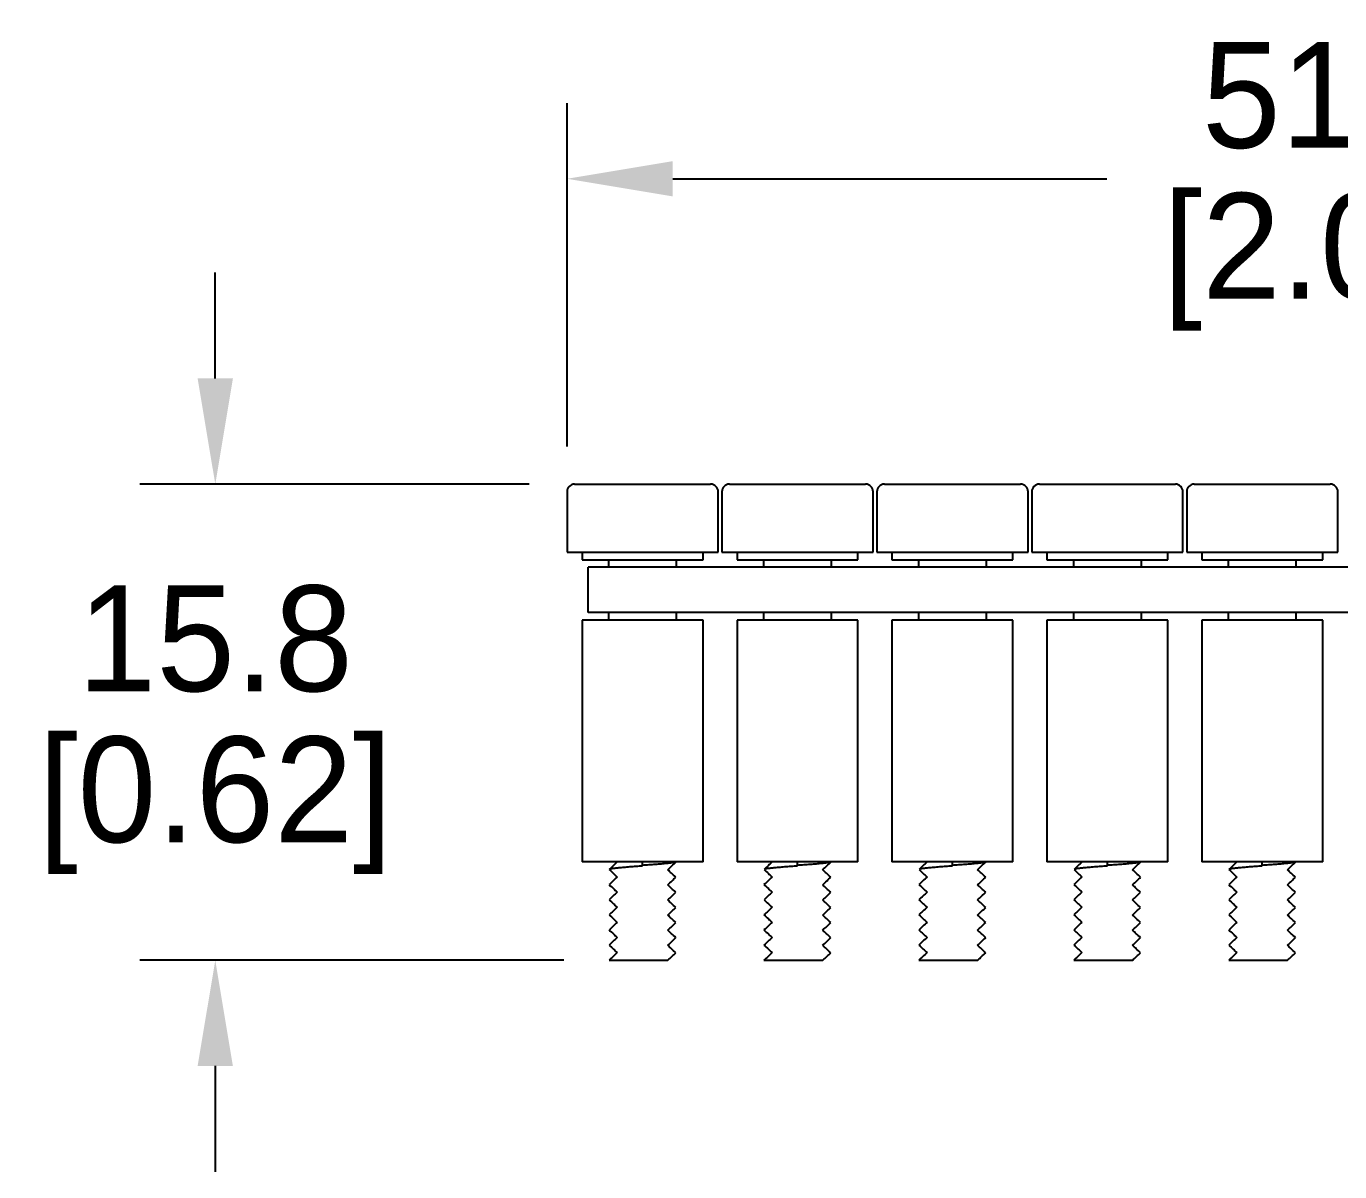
# Model space of a CAD drawing. Header units: millimetres. Extents: x 0 to 279, y 0 to 216.
# Drawn here: x 88.28 to 131.74, y 84.52 to 122.43 of the extents above; entities that cross this region are included whole.
import ezdxf

# ---------------------------------------------------------------- set-up
doc = ezdxf.new("R2010")
doc.units = ezdxf.units.MM
doc.header["$LTSCALE"] = 10
doc.header["$MEASUREMENT"] = 0
doc.layers.add('DIMENSION', color=140, linetype='Continuous')
doc.dimstyles.get("Standard").update_dxf_attribs({"dimtxt": 3.5, "dimasz": 3.5, "dimexe": 2.5, "dimexo": 1.5, "dimgap": 1, "dimtad": 0, "dimtih": 1, "dimtoh": 1, "dimdec": 1, "dimzin": 0, "dimdsep": 46, "dimtxsty": 'Standard', "dimcen": 0.09, "dimadec": 0, "dimazin": 0, "dimtfac": 1, "dimtdec": 1, "dimtofl": 0, "dimtmove": 0, "dimatfit": 3, "dimfxl": 1, "dimtolj": 1, "dimtzin": 0, "dimarcsym": 0})

# ---------------------------------------------------------------- blocks, each defined once
blk = doc.blocks.new('*D1')
at = {"layer": 'DEFPOINTS', "color": 0}
for p in [(106.175, 117.381), (106.175, 107.025), (157.3, 107.025)]:
    blk.add_point(p, dxfattribs=at)
at = {"layer": 'DIMENSION', "color": 0, "lineweight": -2}
for p, q in [((106.175, 108.525), (106.175, 119.881)), ((157.3, 108.525), (157.3, 119.881)), ((109.675, 117.381), (124.03, 117.381)), ((153.8, 117.381), (139.446, 117.381))]:
    blk.add_line(p, q, dxfattribs=at)
at = {"layer": 'DIMENSION', "color": 0}
for points in [[(109.675, 117.965), (109.675, 116.798), (106.175, 117.381)], [(153.8, 117.965), (153.8, 116.798), (157.3, 117.381)]]:
    blk.add_solid(points, dxfattribs=at)
at = {"layer": 'DIMENSION', "color": 0, "char_height": 3.5, "attachment_point": 5}
for s, insert in [('\\A1;51.1', (131.738, 120.131)), ('\\A1;[2.01]', (131.738, 114.631))]:
    blk.add_mtext(s, dxfattribs=dict(at, insert=insert))
blk = doc.blocks.new('*D2')
at = {"layer": 'DEFPOINTS', "color": 0}
for p in [(106.425, 107.275), (94.538, 91.523), (107.566, 91.523)]:
    blk.add_point(p, dxfattribs=at)
at = {"layer": 'DIMENSION', "color": 0, "lineweight": -2}
for p, q in [((94.538, 110.775), (94.538, 114.275)), ((104.925, 107.275), (92.038, 107.275)), ((106.066, 91.523), (92.038, 91.523)), ((94.538, 88.023), (94.538, 84.523))]:
    blk.add_line(p, q, dxfattribs=at)
at = {"layer": 'DIMENSION', "color": 0}
for points in [[(93.954, 110.775), (95.121, 110.775), (94.538, 107.275)], [(93.954, 88.023), (95.121, 88.023), (94.538, 91.523)]]:
    blk.add_solid(points, dxfattribs=at)
at = {"layer": 'DIMENSION', "color": 0, "char_height": 3.5, "attachment_point": 5}
for s, insert in [('\\A1;15.8', (94.538, 102.149)), ('\\A1;[0.62]', (94.538, 96.649))]:
    blk.add_mtext(s, dxfattribs=dict(at, insert=insert))

msp = doc.modelspace()

# ---------------------------------------------------------------- linework, layer by layer
for p, q in [((106.175, 107.025), (106.175, 105.025)), ((106.425, 107.275), (108.675, 107.275)), ((108.675, 107.275), (110.925, 107.275)), ((111.175, 105.025), (111.175, 107.025)), ((111.3, 107.025), (111.3, 105.025)), ((111.55, 107.275), (113.8, 107.275)), ((113.8, 107.275), (116.05, 107.275)), ((116.3, 105.025), (116.3, 107.025)), ((116.425, 107.025), (116.425, 105.025)), ((116.675, 107.275), (118.925, 107.275)), ((118.925, 107.275), (121.175, 107.275)), ((121.425, 105.025), (121.425, 107.025)), ((121.55, 107.025), (121.55, 105.025)), ((121.8, 107.275), (124.05, 107.275)), ((124.05, 107.275), (126.3, 107.275)), ((126.55, 105.025), (126.55, 107.025)), ((126.675, 107.025), (126.675, 105.025)), ((126.925, 107.275), (129.175, 107.275)), ((129.175, 107.275), (131.425, 107.275)), ((131.675, 105.025), (131.675, 107.025)), ((106.175, 105.025), (108.675, 105.025)), ((106.675, 105.025), (106.675, 104.775)), ((106.675, 104.775), (108.675, 104.775)), ((107.55, 104.775), (107.55, 104.525)), ((108.675, 105.025), (111.175, 105.025)), ((108.675, 104.775), (110.675, 104.775)), ((109.8, 104.525), (109.8, 104.775)), ((110.675, 104.775), (110.675, 105.025)), ((111.3, 105.025), (113.8, 105.025)), ((111.8, 105.025), (111.8, 104.775)), ((111.8, 104.775), (113.8, 104.775)), ((112.675, 104.775), (112.675, 104.525)), ((113.8, 105.025), (116.3, 105.025)), ((113.8, 104.775), (115.8, 104.775)), ((114.925, 104.525), (114.925, 104.775)), ((115.8, 104.775), (115.8, 105.025)), ((116.425, 105.025), (118.925, 105.025)), ((116.925, 105.025), (116.925, 104.775)), ((116.925, 104.775), (118.925, 104.775)), ((117.8, 104.775), (117.8, 104.525)), ((118.925, 105.025), (121.425, 105.025)), ((118.925, 104.775), (120.925, 104.775)), ((120.05, 104.525), (120.05, 104.775)), ((120.925, 104.775), (120.925, 105.025)), ((121.55, 105.025), (124.05, 105.025)), ((122.05, 105.025), (122.05, 104.775)), ((122.05, 104.775), (124.05, 104.775)), ((122.925, 104.775), (122.925, 104.525)), ((124.05, 105.025), (126.55, 105.025)), ((124.05, 104.775), (126.05, 104.775)), ((125.175, 104.525), (125.175, 104.775)), ((126.05, 104.775), (126.05, 105.025)), ((126.675, 105.025), (129.175, 105.025)), ((127.175, 105.025), (127.175, 104.775)), ((127.175, 104.775), (129.175, 104.775)), ((128.05, 104.775), (128.05, 104.525)), ((129.175, 105.025), (131.675, 105.025)), ((129.175, 104.775), (131.175, 104.775)), ((130.3, 104.525), (130.3, 104.775)), ((131.175, 104.775), (131.175, 105.025)), ((106.875, 103.025), (106.875, 104.525)), ((156.625, 104.525), (106.875, 104.525)), ((156.625, 103.025), (106.875, 103.025)), ((107.55, 103.025), (107.55, 102.775)), ((109.8, 102.775), (109.8, 103.025)), ((112.675, 103.025), (112.675, 102.775)), ((114.925, 102.775), (114.925, 103.025)), ((117.8, 103.025), (117.8, 102.775)), ((120.05, 102.775), (120.05, 103.025)), ((122.925, 103.025), (122.925, 102.775)), ((125.175, 102.775), (125.175, 103.025)), ((128.05, 103.025), (128.05, 102.775)), ((130.3, 102.775), (130.3, 103.025)), ((106.675, 102.775), (106.675, 94.775)), ((110.675, 102.775), (106.675, 102.775)), ((110.675, 94.775), (110.675, 102.775)), ((111.8, 102.775), (111.8, 94.775)), ((115.8, 102.775), (111.8, 102.775)), ((115.8, 94.775), (115.8, 102.775)), ((116.925, 102.775), (116.925, 94.775)), ((120.925, 102.775), (116.925, 102.775)), ((120.925, 94.775), (120.925, 102.775)), ((122.05, 102.775), (122.05, 94.775)), ((126.05, 102.775), (122.05, 102.775)), ((126.05, 94.775), (126.05, 102.775)), ((127.175, 102.775), (127.175, 94.775)), ((131.175, 102.775), (127.175, 102.775)), ((131.175, 94.775), (131.175, 102.775)), ((110.675, 94.775), (106.675, 94.775)), ((115.8, 94.775), (111.8, 94.775)), ((120.925, 94.775), (116.925, 94.775)), ((126.05, 94.775), (122.05, 94.775)), ((131.175, 94.775), (127.175, 94.775)), ((107.566, 91.523), (109.514, 91.523)), ((112.691, 91.523), (114.639, 91.523)), ((117.816, 91.523), (119.764, 91.523)), ((122.941, 91.523), (124.889, 91.523)), ((128.066, 91.523), (130.014, 91.523))]:
    msp.add_line(p, q)
at = {"color": 7}
for p, q in [((108.675, 94.67), (108.675, 94.775)), ((109.775, 94.768), (109.782, 94.775)), ((113.8, 94.67), (113.8, 94.775)), ((114.9, 94.768), (114.907, 94.775)), ((118.925, 94.67), (118.925, 94.775)), ((120.025, 94.768), (120.032, 94.775)), ((124.05, 94.67), (124.05, 94.775)), ((125.15, 94.768), (125.157, 94.775)), ((129.175, 94.67), (129.175, 94.775)), ((130.275, 94.768), (130.282, 94.775)), ((108.675, 94.65), (108.675, 94.67)), ((113.8, 94.65), (113.8, 94.67)), ((118.925, 94.65), (118.925, 94.67)), ((124.05, 94.65), (124.05, 94.67)), ((129.175, 94.65), (129.175, 94.67))]:
    msp.add_line(p, q, dxfattribs=at)
for centre, start, end in [((106.425, 107.025), 90, 180), ((110.925, 107.025), 0, 90), ((111.55, 107.025), 90, 180), ((116.05, 107.025), 0, 90), ((116.675, 107.025), 90, 180), ((121.175, 107.025), 0, 90), ((121.8, 107.025), 90, 180), ((126.3, 107.025), 0, 90), ((126.925, 107.025), 90, 180), ((131.425, 107.025), 0, 90)]:
    msp.add_arc(centre, 0.25, start, end)
for points, knots in [([(107.835, 94.775), (107.793, 94.736), (107.707, 94.655), (107.621, 94.574), (107.572, 94.523)], [0, 0, 0, 0, 0.481298, 1, 1, 1, 1]), ([(108.675, 94.67), (108.747, 94.675), (108.893, 94.685), (109.107, 94.701), (109.305, 94.717), (109.478, 94.734), (109.616, 94.749), (109.715, 94.762), (109.748, 94.771), (109.762, 94.775)], [0, 0, 0, 0, 0.144865, 0.294554, 0.446264, 0.596957, 0.743714, 0.887229, 1, 1, 1, 1]), ([(109.506, 94.516), (109.551, 94.558), (109.64, 94.642), (109.73, 94.726), (109.775, 94.768)], [0, 0, 0, 0, 0.499853, 1, 1, 1, 1]), ([(112.96, 94.775), (112.918, 94.736), (112.832, 94.655), (112.746, 94.574), (112.697, 94.523)], [0, 0, 0, 0, 0.481298, 1, 1, 1, 1]), ([(113.8, 94.67), (113.872, 94.675), (114.018, 94.685), (114.232, 94.701), (114.43, 94.717), (114.603, 94.734), (114.741, 94.749), (114.84, 94.762), (114.873, 94.771), (114.887, 94.775)], [0, 0, 0, 0, 0.144865, 0.294554, 0.446264, 0.596957, 0.743714, 0.887229, 1, 1, 1, 1]), ([(114.631, 94.516), (114.676, 94.558), (114.765, 94.642), (114.855, 94.726), (114.9, 94.768)], [0, 0, 0, 0, 0.499853, 1, 1, 1, 1]), ([(118.085, 94.775), (118.043, 94.736), (117.957, 94.655), (117.871, 94.574), (117.822, 94.523)], [0, 0, 0, 0, 0.481298, 1, 1, 1, 1]), ([(118.925, 94.67), (118.997, 94.675), (119.143, 94.685), (119.357, 94.701), (119.555, 94.717), (119.728, 94.734), (119.866, 94.749), (119.965, 94.762), (119.998, 94.771), (120.012, 94.775)], [0, 0, 0, 0, 0.144865, 0.294554, 0.446264, 0.596957, 0.743714, 0.887229, 1, 1, 1, 1]), ([(119.756, 94.516), (119.801, 94.558), (119.89, 94.642), (119.98, 94.726), (120.025, 94.768)], [0, 0, 0, 0, 0.499853, 1, 1, 1, 1]), ([(123.21, 94.775), (123.168, 94.736), (123.082, 94.655), (122.996, 94.574), (122.947, 94.523)], [0, 0, 0, 0, 0.481298, 1, 1, 1, 1]), ([(124.05, 94.67), (124.122, 94.675), (124.268, 94.685), (124.482, 94.701), (124.68, 94.717), (124.853, 94.734), (124.991, 94.749), (125.09, 94.762), (125.123, 94.771), (125.137, 94.775)], [0, 0, 0, 0, 0.144865, 0.294554, 0.446264, 0.596957, 0.743714, 0.887229, 1, 1, 1, 1]), ([(124.881, 94.516), (124.926, 94.558), (125.015, 94.642), (125.105, 94.726), (125.15, 94.768)], [0, 0, 0, 0, 0.499853, 1, 1, 1, 1]), ([(128.335, 94.775), (128.293, 94.736), (128.207, 94.655), (128.121, 94.574), (128.072, 94.523)], [0, 0, 0, 0, 0.481298, 1, 1, 1, 1]), ([(129.175, 94.67), (129.247, 94.675), (129.393, 94.685), (129.607, 94.701), (129.805, 94.717), (129.978, 94.734), (130.116, 94.749), (130.215, 94.762), (130.248, 94.771), (130.262, 94.775)], [0, 0, 0, 0, 0.144865, 0.294554, 0.446264, 0.596957, 0.743714, 0.887229, 1, 1, 1, 1]), ([(130.006, 94.516), (130.051, 94.558), (130.14, 94.642), (130.23, 94.726), (130.275, 94.768)], [0, 0, 0, 0, 0.499853, 1, 1, 1, 1]), ([(107.572, 94.523), (107.621, 94.476), (107.707, 94.395), (107.793, 94.314), (107.835, 94.275)], [0, 0, 0, 0, 0.518353, 1, 1, 1, 1]), ([(107.581, 94.532), (107.584, 94.535), (107.592, 94.544), (107.652, 94.557), (107.751, 94.571), (107.888, 94.586), (108.057, 94.603), (108.252, 94.619), (108.461, 94.635), (108.605, 94.645), (108.675, 94.65)], [0, 0, 0, 0, 0.0793093, 0.2112176, 0.3388064, 0.4692789, 0.6032518, 0.7381296, 0.8712098, 1, 1, 1, 1]), ([(109.775, 94.268), (109.722, 94.315), (109.635, 94.396), (109.549, 94.477), (109.507, 94.516)], [0, 0, 0, 0, 0.517653, 1, 1, 1, 1]), ([(112.697, 94.523), (112.746, 94.476), (112.832, 94.395), (112.918, 94.314), (112.96, 94.275)], [0, 0, 0, 0, 0.518353, 1, 1, 1, 1]), ([(112.706, 94.532), (112.709, 94.535), (112.717, 94.544), (112.777, 94.557), (112.876, 94.571), (113.013, 94.586), (113.182, 94.603), (113.377, 94.619), (113.586, 94.635), (113.73, 94.645), (113.8, 94.65)], [0, 0, 0, 0, 0.0793093, 0.2112176, 0.3388064, 0.4692789, 0.6032518, 0.7381296, 0.8712098, 1, 1, 1, 1]), ([(114.9, 94.268), (114.847, 94.315), (114.76, 94.396), (114.674, 94.477), (114.632, 94.516)], [0, 0, 0, 0, 0.517653, 1, 1, 1, 1]), ([(117.822, 94.523), (117.871, 94.476), (117.957, 94.395), (118.043, 94.314), (118.085, 94.275)], [0, 0, 0, 0, 0.518353, 1, 1, 1, 1]), ([(117.831, 94.532), (117.834, 94.535), (117.842, 94.544), (117.902, 94.557), (118.001, 94.571), (118.138, 94.586), (118.307, 94.603), (118.502, 94.619), (118.711, 94.635), (118.855, 94.645), (118.925, 94.65)], [0, 0, 0, 0, 0.0793093, 0.2112176, 0.3388064, 0.4692789, 0.6032518, 0.7381296, 0.8712098, 1, 1, 1, 1]), ([(120.025, 94.268), (119.972, 94.315), (119.885, 94.396), (119.799, 94.477), (119.757, 94.516)], [0, 0, 0, 0, 0.517653, 1, 1, 1, 1]), ([(122.947, 94.523), (122.996, 94.476), (123.082, 94.395), (123.168, 94.314), (123.21, 94.275)], [0, 0, 0, 0, 0.518353, 1, 1, 1, 1]), ([(122.956, 94.532), (122.959, 94.535), (122.967, 94.544), (123.027, 94.557), (123.126, 94.571), (123.263, 94.586), (123.432, 94.603), (123.627, 94.619), (123.836, 94.635), (123.98, 94.645), (124.05, 94.65)], [0, 0, 0, 0, 0.0793093, 0.2112176, 0.3388064, 0.4692789, 0.6032518, 0.7381296, 0.8712098, 1, 1, 1, 1]), ([(125.15, 94.268), (125.097, 94.315), (125.01, 94.396), (124.924, 94.477), (124.882, 94.516)], [0, 0, 0, 0, 0.517653, 1, 1, 1, 1]), ([(128.072, 94.523), (128.121, 94.476), (128.207, 94.395), (128.293, 94.314), (128.335, 94.275)], [0, 0, 0, 0, 0.518353, 1, 1, 1, 1]), ([(128.081, 94.532), (128.084, 94.535), (128.092, 94.544), (128.152, 94.557), (128.251, 94.571), (128.388, 94.586), (128.557, 94.603), (128.752, 94.619), (128.961, 94.635), (129.105, 94.645), (129.175, 94.65)], [0, 0, 0, 0, 0.0793093, 0.2112176, 0.3388064, 0.4692789, 0.6032518, 0.7381296, 0.8712098, 1, 1, 1, 1]), ([(130.275, 94.268), (130.222, 94.315), (130.135, 94.396), (130.049, 94.477), (130.007, 94.516)], [0, 0, 0, 0, 0.517653, 1, 1, 1, 1]), ([(107.835, 94.275), (107.79, 94.233), (107.701, 94.149), (107.611, 94.065), (107.566, 94.023)], [0, 0, 0, 0, 0.499856, 1, 1, 1, 1]), ([(107.566, 94.023), (107.62, 93.977), (107.707, 93.895), (107.793, 93.814), (107.835, 93.775)], [0, 0, 0, 0, 0.517208, 1, 1, 1, 1]), ([(109.507, 94.016), (109.555, 94.062), (109.645, 94.146), (109.734, 94.23), (109.775, 94.268)], [0, 0, 0, 0, 0.5411538, 1, 1, 1, 1]), ([(109.776, 93.769), (109.721, 93.815), (109.635, 93.896), (109.548, 93.977), (109.507, 94.016)], [0, 0, 0, 0, 0.518076, 1, 1, 1, 1]), ([(112.96, 94.275), (112.915, 94.233), (112.826, 94.149), (112.736, 94.065), (112.691, 94.023)], [0, 0, 0, 0, 0.499856, 1, 1, 1, 1]), ([(112.691, 94.023), (112.745, 93.977), (112.832, 93.895), (112.918, 93.814), (112.96, 93.775)], [0, 0, 0, 0, 0.517208, 1, 1, 1, 1]), ([(114.632, 94.016), (114.68, 94.062), (114.77, 94.146), (114.859, 94.23), (114.9, 94.268)], [0, 0, 0, 0, 0.5411538, 1, 1, 1, 1]), ([(114.901, 93.769), (114.846, 93.815), (114.76, 93.896), (114.673, 93.977), (114.632, 94.016)], [0, 0, 0, 0, 0.518076, 1, 1, 1, 1]), ([(118.085, 94.275), (118.04, 94.233), (117.951, 94.149), (117.861, 94.065), (117.816, 94.023)], [0, 0, 0, 0, 0.499856, 1, 1, 1, 1]), ([(117.816, 94.023), (117.87, 93.977), (117.957, 93.895), (118.043, 93.814), (118.085, 93.775)], [0, 0, 0, 0, 0.517208, 1, 1, 1, 1]), ([(119.757, 94.016), (119.805, 94.062), (119.895, 94.146), (119.984, 94.23), (120.025, 94.268)], [0, 0, 0, 0, 0.5411538, 1, 1, 1, 1]), ([(120.026, 93.769), (119.971, 93.815), (119.885, 93.896), (119.798, 93.977), (119.757, 94.016)], [0, 0, 0, 0, 0.518076, 1, 1, 1, 1]), ([(123.21, 94.275), (123.165, 94.233), (123.076, 94.149), (122.986, 94.065), (122.941, 94.023)], [0, 0, 0, 0, 0.499856, 1, 1, 1, 1]), ([(122.941, 94.023), (122.995, 93.977), (123.082, 93.895), (123.168, 93.814), (123.21, 93.775)], [0, 0, 0, 0, 0.517208, 1, 1, 1, 1]), ([(124.882, 94.016), (124.93, 94.062), (125.02, 94.146), (125.109, 94.23), (125.15, 94.268)], [0, 0, 0, 0, 0.5411538, 1, 1, 1, 1]), ([(125.151, 93.769), (125.096, 93.815), (125.01, 93.896), (124.923, 93.977), (124.882, 94.016)], [0, 0, 0, 0, 0.518076, 1, 1, 1, 1]), ([(128.335, 94.275), (128.29, 94.233), (128.201, 94.149), (128.111, 94.065), (128.066, 94.023)], [0, 0, 0, 0, 0.499856, 1, 1, 1, 1]), ([(128.066, 94.023), (128.12, 93.977), (128.207, 93.895), (128.293, 93.814), (128.335, 93.775)], [0, 0, 0, 0, 0.517208, 1, 1, 1, 1]), ([(130.007, 94.016), (130.055, 94.062), (130.145, 94.146), (130.234, 94.23), (130.275, 94.268)], [0, 0, 0, 0, 0.5411538, 1, 1, 1, 1]), ([(130.276, 93.769), (130.221, 93.815), (130.135, 93.896), (130.048, 93.977), (130.007, 94.016)], [0, 0, 0, 0, 0.518076, 1, 1, 1, 1]), ([(107.836, 93.776), (107.791, 93.734), (107.702, 93.65), (107.612, 93.566), (107.567, 93.524)], [0, 0, 0, 0, 0.4998447, 1, 1, 1, 1]), ([(107.567, 93.524), (107.62, 93.477), (107.707, 93.395), (107.793, 93.314), (107.835, 93.275)], [0, 0, 0, 0, 0.517296, 1, 1, 1, 1]), ([(109.507, 93.517), (109.552, 93.559), (109.641, 93.643), (109.731, 93.727), (109.776, 93.769)], [0, 0, 0, 0, 0.499852, 1, 1, 1, 1]), ([(109.775, 93.269), (109.721, 93.315), (109.635, 93.396), (109.548, 93.477), (109.507, 93.516)], [0, 0, 0, 0, 0.518553, 1, 1, 1, 1]), ([(112.961, 93.776), (112.916, 93.734), (112.827, 93.65), (112.737, 93.566), (112.692, 93.524)], [0, 0, 0, 0, 0.4998447, 1, 1, 1, 1]), ([(112.692, 93.524), (112.745, 93.477), (112.832, 93.395), (112.918, 93.314), (112.96, 93.275)], [0, 0, 0, 0, 0.517296, 1, 1, 1, 1]), ([(114.632, 93.517), (114.677, 93.559), (114.766, 93.643), (114.856, 93.727), (114.901, 93.769)], [0, 0, 0, 0, 0.499852, 1, 1, 1, 1]), ([(114.9, 93.269), (114.846, 93.315), (114.76, 93.396), (114.673, 93.477), (114.632, 93.516)], [0, 0, 0, 0, 0.518553, 1, 1, 1, 1]), ([(118.086, 93.776), (118.041, 93.734), (117.952, 93.65), (117.862, 93.566), (117.817, 93.524)], [0, 0, 0, 0, 0.4998447, 1, 1, 1, 1]), ([(117.817, 93.524), (117.87, 93.477), (117.957, 93.395), (118.043, 93.314), (118.085, 93.275)], [0, 0, 0, 0, 0.517296, 1, 1, 1, 1]), ([(119.757, 93.517), (119.802, 93.559), (119.891, 93.643), (119.981, 93.727), (120.026, 93.769)], [0, 0, 0, 0, 0.499852, 1, 1, 1, 1]), ([(120.025, 93.269), (119.971, 93.315), (119.885, 93.396), (119.798, 93.477), (119.757, 93.516)], [0, 0, 0, 0, 0.518553, 1, 1, 1, 1]), ([(123.211, 93.776), (123.166, 93.734), (123.077, 93.65), (122.987, 93.566), (122.942, 93.524)], [0, 0, 0, 0, 0.4998447, 1, 1, 1, 1]), ([(122.942, 93.524), (122.995, 93.477), (123.082, 93.395), (123.168, 93.314), (123.21, 93.275)], [0, 0, 0, 0, 0.517296, 1, 1, 1, 1]), ([(124.882, 93.517), (124.927, 93.559), (125.016, 93.643), (125.106, 93.727), (125.151, 93.769)], [0, 0, 0, 0, 0.499852, 1, 1, 1, 1]), ([(125.15, 93.269), (125.096, 93.315), (125.01, 93.396), (124.923, 93.477), (124.882, 93.516)], [0, 0, 0, 0, 0.518553, 1, 1, 1, 1]), ([(128.336, 93.776), (128.291, 93.734), (128.202, 93.65), (128.112, 93.566), (128.067, 93.524)], [0, 0, 0, 0, 0.4998447, 1, 1, 1, 1]), ([(128.067, 93.524), (128.12, 93.477), (128.207, 93.395), (128.293, 93.314), (128.335, 93.275)], [0, 0, 0, 0, 0.517296, 1, 1, 1, 1]), ([(130.007, 93.517), (130.052, 93.559), (130.141, 93.643), (130.231, 93.727), (130.276, 93.769)], [0, 0, 0, 0, 0.499852, 1, 1, 1, 1]), ([(130.275, 93.269), (130.221, 93.315), (130.135, 93.396), (130.048, 93.477), (130.007, 93.516)], [0, 0, 0, 0, 0.518553, 1, 1, 1, 1]), ([(107.835, 93.275), (107.79, 93.233), (107.701, 93.149), (107.611, 93.065), (107.566, 93.023)], [0, 0, 0, 0, 0.499836, 1, 1, 1, 1]), ([(107.566, 93.023), (107.62, 92.976), (107.707, 92.895), (107.793, 92.814), (107.835, 92.775)], [0, 0, 0, 0, 0.518283, 1, 1, 1, 1]), ([(109.507, 93.016), (109.551, 93.058), (109.641, 93.143), (109.731, 93.227), (109.775, 93.269)], [0, 0, 0, 0, 0.4998308, 1, 1, 1, 1]), ([(109.775, 92.768), (109.722, 92.815), (109.635, 92.896), (109.549, 92.977), (109.507, 93.016)], [0, 0, 0, 0, 0.5171941, 1, 1, 1, 1]), ([(112.96, 93.275), (112.915, 93.233), (112.826, 93.149), (112.736, 93.065), (112.691, 93.023)], [0, 0, 0, 0, 0.499836, 1, 1, 1, 1]), ([(112.691, 93.023), (112.745, 92.976), (112.832, 92.895), (112.918, 92.814), (112.96, 92.775)], [0, 0, 0, 0, 0.518283, 1, 1, 1, 1]), ([(114.632, 93.016), (114.676, 93.058), (114.766, 93.143), (114.856, 93.227), (114.9, 93.269)], [0, 0, 0, 0, 0.4998308, 1, 1, 1, 1]), ([(114.9, 92.768), (114.847, 92.815), (114.76, 92.896), (114.674, 92.977), (114.632, 93.016)], [0, 0, 0, 0, 0.5171941, 1, 1, 1, 1]), ([(118.085, 93.275), (118.04, 93.233), (117.951, 93.149), (117.861, 93.065), (117.816, 93.023)], [0, 0, 0, 0, 0.499836, 1, 1, 1, 1]), ([(117.816, 93.023), (117.87, 92.976), (117.957, 92.895), (118.043, 92.814), (118.085, 92.775)], [0, 0, 0, 0, 0.518283, 1, 1, 1, 1]), ([(119.757, 93.016), (119.801, 93.058), (119.891, 93.143), (119.981, 93.227), (120.025, 93.269)], [0, 0, 0, 0, 0.4998308, 1, 1, 1, 1]), ([(120.025, 92.768), (119.972, 92.815), (119.885, 92.896), (119.799, 92.977), (119.757, 93.016)], [0, 0, 0, 0, 0.5171941, 1, 1, 1, 1]), ([(123.21, 93.275), (123.165, 93.233), (123.076, 93.149), (122.986, 93.065), (122.941, 93.023)], [0, 0, 0, 0, 0.499836, 1, 1, 1, 1]), ([(122.941, 93.023), (122.995, 92.976), (123.082, 92.895), (123.168, 92.814), (123.21, 92.775)], [0, 0, 0, 0, 0.518283, 1, 1, 1, 1]), ([(124.882, 93.016), (124.926, 93.058), (125.016, 93.143), (125.106, 93.227), (125.15, 93.269)], [0, 0, 0, 0, 0.4998308, 1, 1, 1, 1]), ([(125.15, 92.768), (125.097, 92.815), (125.01, 92.896), (124.924, 92.977), (124.882, 93.016)], [0, 0, 0, 0, 0.5171941, 1, 1, 1, 1]), ([(128.335, 93.275), (128.29, 93.233), (128.201, 93.149), (128.111, 93.065), (128.066, 93.023)], [0, 0, 0, 0, 0.499836, 1, 1, 1, 1]), ([(128.066, 93.023), (128.12, 92.976), (128.207, 92.895), (128.293, 92.814), (128.335, 92.775)], [0, 0, 0, 0, 0.518283, 1, 1, 1, 1]), ([(130.007, 93.016), (130.051, 93.058), (130.141, 93.143), (130.231, 93.227), (130.275, 93.269)], [0, 0, 0, 0, 0.4998308, 1, 1, 1, 1]), ([(130.275, 92.768), (130.222, 92.815), (130.135, 92.896), (130.049, 92.977), (130.007, 93.016)], [0, 0, 0, 0, 0.5171941, 1, 1, 1, 1]), ([(107.835, 92.775), (107.79, 92.733), (107.701, 92.649), (107.611, 92.565), (107.566, 92.523)], [0, 0, 0, 0, 0.499865, 1, 1, 1, 1]), ([(109.506, 92.516), (109.551, 92.558), (109.64, 92.642), (109.73, 92.726), (109.775, 92.768)], [0, 0, 0, 0, 0.499828, 1, 1, 1, 1]), ([(112.96, 92.775), (112.915, 92.733), (112.826, 92.649), (112.736, 92.565), (112.691, 92.523)], [0, 0, 0, 0, 0.499865, 1, 1, 1, 1]), ([(114.631, 92.516), (114.676, 92.558), (114.765, 92.642), (114.855, 92.726), (114.9, 92.768)], [0, 0, 0, 0, 0.499828, 1, 1, 1, 1]), ([(118.085, 92.775), (118.04, 92.733), (117.951, 92.649), (117.861, 92.565), (117.816, 92.523)], [0, 0, 0, 0, 0.499865, 1, 1, 1, 1]), ([(119.756, 92.516), (119.801, 92.558), (119.89, 92.642), (119.98, 92.726), (120.025, 92.768)], [0, 0, 0, 0, 0.499828, 1, 1, 1, 1]), ([(123.21, 92.775), (123.165, 92.733), (123.076, 92.649), (122.986, 92.565), (122.941, 92.523)], [0, 0, 0, 0, 0.499865, 1, 1, 1, 1]), ([(124.881, 92.516), (124.926, 92.558), (125.015, 92.642), (125.105, 92.726), (125.15, 92.768)], [0, 0, 0, 0, 0.499828, 1, 1, 1, 1]), ([(128.335, 92.775), (128.29, 92.733), (128.201, 92.649), (128.111, 92.565), (128.066, 92.523)], [0, 0, 0, 0, 0.499865, 1, 1, 1, 1]), ([(130.006, 92.516), (130.051, 92.558), (130.14, 92.642), (130.23, 92.726), (130.275, 92.768)], [0, 0, 0, 0, 0.499828, 1, 1, 1, 1]), ([(107.566, 92.523), (107.621, 92.476), (107.707, 92.395), (107.793, 92.314), (107.835, 92.275)], [0, 0, 0, 0, 0.518999, 1, 1, 1, 1]), ([(107.835, 92.275), (107.79, 92.233), (107.701, 92.149), (107.611, 92.065), (107.566, 92.023)], [0, 0, 0, 0, 0.499826, 1, 1, 1, 1]), ([(109.506, 92.016), (109.551, 92.058), (109.64, 92.142), (109.73, 92.226), (109.775, 92.268)], [0, 0, 0, 0, 0.499848, 1, 1, 1, 1]), ([(109.775, 92.268), (109.721, 92.316), (109.635, 92.396), (109.548, 92.478), (109.507, 92.516)], [0, 0, 0, 0, 0.518994, 1, 1, 1, 1]), ([(112.691, 92.523), (112.746, 92.476), (112.832, 92.395), (112.918, 92.314), (112.96, 92.275)], [0, 0, 0, 0, 0.518999, 1, 1, 1, 1]), ([(112.96, 92.275), (112.915, 92.233), (112.826, 92.149), (112.736, 92.065), (112.691, 92.023)], [0, 0, 0, 0, 0.499826, 1, 1, 1, 1]), ([(114.631, 92.016), (114.676, 92.058), (114.765, 92.142), (114.855, 92.226), (114.9, 92.268)], [0, 0, 0, 0, 0.499848, 1, 1, 1, 1]), ([(114.9, 92.268), (114.846, 92.316), (114.76, 92.396), (114.673, 92.478), (114.632, 92.516)], [0, 0, 0, 0, 0.518994, 1, 1, 1, 1]), ([(117.816, 92.523), (117.871, 92.476), (117.957, 92.395), (118.043, 92.314), (118.085, 92.275)], [0, 0, 0, 0, 0.518999, 1, 1, 1, 1]), ([(118.085, 92.275), (118.04, 92.233), (117.951, 92.149), (117.861, 92.065), (117.816, 92.023)], [0, 0, 0, 0, 0.499826, 1, 1, 1, 1]), ([(119.756, 92.016), (119.801, 92.058), (119.89, 92.142), (119.98, 92.226), (120.025, 92.268)], [0, 0, 0, 0, 0.499848, 1, 1, 1, 1]), ([(120.025, 92.268), (119.971, 92.316), (119.885, 92.396), (119.798, 92.478), (119.757, 92.516)], [0, 0, 0, 0, 0.518994, 1, 1, 1, 1]), ([(122.941, 92.523), (122.996, 92.476), (123.082, 92.395), (123.168, 92.314), (123.21, 92.275)], [0, 0, 0, 0, 0.518999, 1, 1, 1, 1]), ([(123.21, 92.275), (123.165, 92.233), (123.076, 92.149), (122.986, 92.065), (122.941, 92.023)], [0, 0, 0, 0, 0.499826, 1, 1, 1, 1]), ([(124.881, 92.016), (124.926, 92.058), (125.015, 92.142), (125.105, 92.226), (125.15, 92.268)], [0, 0, 0, 0, 0.499848, 1, 1, 1, 1]), ([(125.15, 92.268), (125.096, 92.316), (125.01, 92.396), (124.923, 92.478), (124.882, 92.516)], [0, 0, 0, 0, 0.518994, 1, 1, 1, 1]), ([(128.066, 92.523), (128.121, 92.476), (128.207, 92.395), (128.293, 92.314), (128.335, 92.275)], [0, 0, 0, 0, 0.518999, 1, 1, 1, 1]), ([(128.335, 92.275), (128.29, 92.233), (128.201, 92.149), (128.111, 92.065), (128.066, 92.023)], [0, 0, 0, 0, 0.499826, 1, 1, 1, 1]), ([(130.006, 92.016), (130.051, 92.058), (130.14, 92.142), (130.23, 92.226), (130.275, 92.268)], [0, 0, 0, 0, 0.499848, 1, 1, 1, 1]), ([(130.275, 92.268), (130.221, 92.316), (130.135, 92.396), (130.048, 92.478), (130.007, 92.516)], [0, 0, 0, 0, 0.518994, 1, 1, 1, 1]), ([(107.566, 92.023), (107.621, 91.976), (107.707, 91.895), (107.793, 91.814), (107.835, 91.775)], [0, 0, 0, 0, 0.518628, 1, 1, 1, 1]), ([(107.835, 91.775), (107.79, 91.733), (107.701, 91.649), (107.611, 91.565), (107.566, 91.523)], [0, 0, 0, 0, 0.499864, 1, 1, 1, 1]), ([(109.775, 91.768), (109.722, 91.815), (109.635, 91.896), (109.549, 91.977), (109.507, 92.016)], [0, 0, 0, 0, 0.517365, 1, 1, 1, 1]), ([(109.514, 91.523), (109.556, 91.563), (109.643, 91.644), (109.73, 91.726), (109.775, 91.768)], [0.0267278, 0.0267278, 0.0267278, 0.0267278, 0.4998697, 1, 1, 1, 1]), ([(112.691, 92.023), (112.746, 91.976), (112.832, 91.895), (112.918, 91.814), (112.96, 91.775)], [0, 0, 0, 0, 0.518628, 1, 1, 1, 1]), ([(112.96, 91.775), (112.915, 91.733), (112.826, 91.649), (112.736, 91.565), (112.691, 91.523)], [0, 0, 0, 0, 0.499864, 1, 1, 1, 1]), ([(114.9, 91.768), (114.847, 91.815), (114.76, 91.896), (114.674, 91.977), (114.632, 92.016)], [0, 0, 0, 0, 0.517365, 1, 1, 1, 1]), ([(114.639, 91.523), (114.681, 91.563), (114.768, 91.644), (114.855, 91.726), (114.9, 91.768)], [0.0267278, 0.0267278, 0.0267278, 0.0267278, 0.4998697, 1, 1, 1, 1]), ([(117.816, 92.023), (117.871, 91.976), (117.957, 91.895), (118.043, 91.814), (118.085, 91.775)], [0, 0, 0, 0, 0.518628, 1, 1, 1, 1]), ([(118.085, 91.775), (118.04, 91.733), (117.951, 91.649), (117.861, 91.565), (117.816, 91.523)], [0, 0, 0, 0, 0.499864, 1, 1, 1, 1]), ([(120.025, 91.768), (119.972, 91.815), (119.885, 91.896), (119.799, 91.977), (119.757, 92.016)], [0, 0, 0, 0, 0.517365, 1, 1, 1, 1]), ([(119.764, 91.523), (119.806, 91.563), (119.893, 91.644), (119.98, 91.726), (120.025, 91.768)], [0.0267278, 0.0267278, 0.0267278, 0.0267278, 0.4998697, 1, 1, 1, 1]), ([(122.941, 92.023), (122.996, 91.976), (123.082, 91.895), (123.168, 91.814), (123.21, 91.775)], [0, 0, 0, 0, 0.518628, 1, 1, 1, 1]), ([(123.21, 91.775), (123.165, 91.733), (123.076, 91.649), (122.986, 91.565), (122.941, 91.523)], [0, 0, 0, 0, 0.499864, 1, 1, 1, 1]), ([(125.15, 91.768), (125.097, 91.815), (125.01, 91.896), (124.924, 91.977), (124.882, 92.016)], [0, 0, 0, 0, 0.517365, 1, 1, 1, 1]), ([(124.889, 91.523), (124.931, 91.563), (125.018, 91.644), (125.105, 91.726), (125.15, 91.768)], [0.0267278, 0.0267278, 0.0267278, 0.0267278, 0.4998697, 1, 1, 1, 1]), ([(128.066, 92.023), (128.121, 91.976), (128.207, 91.895), (128.293, 91.814), (128.335, 91.775)], [0, 0, 0, 0, 0.518628, 1, 1, 1, 1]), ([(128.335, 91.775), (128.29, 91.733), (128.201, 91.649), (128.111, 91.565), (128.066, 91.523)], [0, 0, 0, 0, 0.499864, 1, 1, 1, 1]), ([(130.275, 91.768), (130.222, 91.815), (130.135, 91.896), (130.049, 91.977), (130.007, 92.016)], [0, 0, 0, 0, 0.517365, 1, 1, 1, 1]), ([(130.014, 91.523), (130.056, 91.563), (130.143, 91.644), (130.23, 91.726), (130.275, 91.768)], [0.0267278, 0.0267278, 0.0267278, 0.0267278, 0.4998697, 1, 1, 1, 1])]:
    msp.add_open_spline(points, degree=3, knots=knots, dxfattribs=at)

# ---------------------------------------------------------------- dimensions: what is measured, and where the dimension line sits
at = {"layer": 'DIMENSION'}
dim = msp.add_linear_dim(base=(106.175, 117.381), p1=(157.3, 107.025), p2=(106.175, 107.025), dimstyle='Standard', override={"dimpost": '\\X'}, dxfattribs=at)
dim.commit()
dim.dimension.update_dxf_attribs({"geometry": '*D1', "text_midpoint": (131.738, 117.381)})
dim = msp.add_linear_dim(base=(94.538, 91.523), p1=(106.425, 107.275), p2=(107.566, 91.523), angle=90, dimstyle='Standard', override={"dimpost": '\\X'}, dxfattribs=at)
dim.commit()
dim.dimension.update_dxf_attribs({"geometry": '*D2', "text_midpoint": (94.538, 99.399)})

doc.saveas('drawing.dxf')
